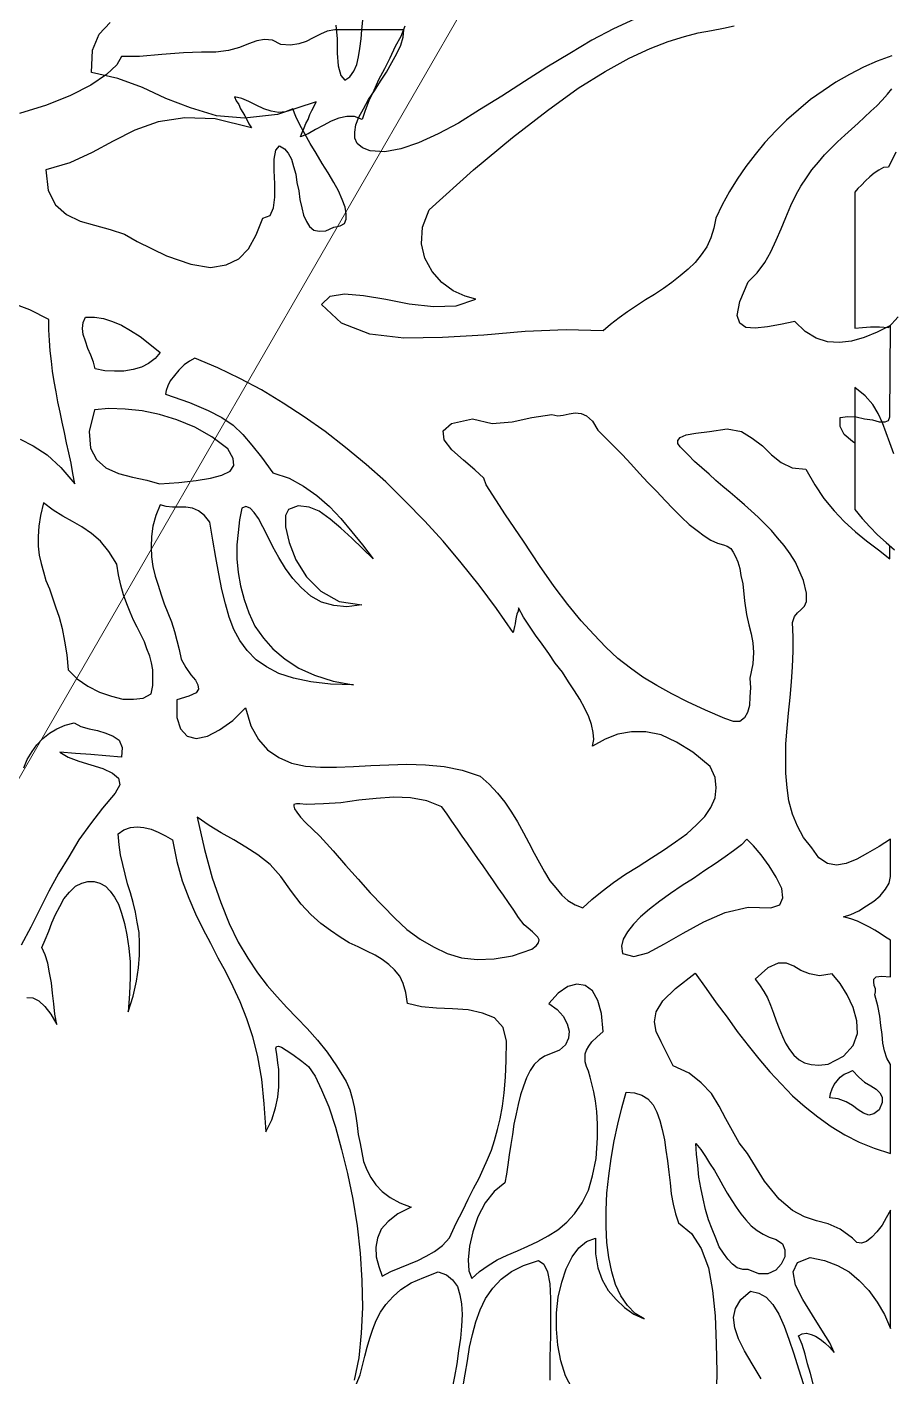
# Model space of a CAD drawing. Header units: metres. Extents: x 78 to 178, y -74 to 157.
# Drawn here: x 108.387 to 108.831, y 100.975 to 101.669 of the extents above; entities that cross this region are included whole.
import ezdxf

# ---------------------------------------------------------------- set-up
doc = ezdxf.new("R2010")
doc.units = ezdxf.units.M
doc.layers.add('ARBOLES', color=3, linetype='Continuous')
doc.layers.add('Detalles constructivos', color=7, linetype='Continuous', lineweight=9)

# ---------------------------------------------------------------- blocks, each defined once
blk = doc.blocks.new('ar-43')
at = {"layer": 'ARBOLES', "color": 35}
for points in [[(59.3194, 101.5399), (59.338, 101.531), (59.3387, 101.525), (59.3417, 101.5191), (59.3454, 101.5131), (59.3499, 101.5079), (59.3551, 101.5027), (59.3603, 101.4975), (59.3647, 101.4931), (59.3692, 101.4894), (59.5372, 101.4894), (59.5365, 101.499), (59.5357, 101.5087), (59.5357, 101.5198), (59.5365, 101.531), (59.5231, 101.5429)], [(59.6926, 101.5377), (59.6792, 101.5325), (59.6666, 101.528), (59.6546, 101.5236), (59.6428, 101.5183), (59.6316, 101.5116), (59.6212, 101.502), (59.6108, 101.4894), (59.7617, 101.4894), (59.7729, 101.4983), (59.7833, 101.5079), (59.7929, 101.5176), (59.8026, 101.528), (59.8115, 101.5384)], [(59.6797, 101.4894), (59.6776, 101.4866), (59.6687, 101.4762), (59.659, 101.471), (59.6479, 101.471), (59.6464, 101.4807), (59.6472, 101.4911), (59.6494, 101.5015), (59.6509, 101.5112), (59.6531, 101.5193), (59.6531, 101.5268), (59.6516, 101.5312), (59.6472, 101.5327), (59.5341, 101.5335), (59.5423, 101.5171), (59.549, 101.5008), (59.5535, 101.4852), (59.555, 101.4703), (59.5542, 101.4554), (59.5498, 101.4413), (59.5416, 101.4279), (59.5289, 101.4153), (59.5326, 101.3974), (59.5356, 101.3811), (59.5371, 101.3662), (59.5364, 101.3543), (59.5312, 101.3469), (59.5215, 101.3439), (59.5044, 101.3469), (59.4799, 101.3573), (59.4687, 101.3684), (59.4561, 101.3781), (59.4427, 101.3856), (59.4286, 101.3922), (59.4145, 101.3982), (59.4003, 101.4041), (59.3855, 101.4101), (59.3721, 101.4168), (59.3617, 101.4227), (59.3513, 101.4294), (59.3416, 101.4361), (59.332, 101.4443), (59.323, 101.4517), (59.3148, 101.4599), (59.3067, 101.4681), (59.2985, 101.477), (59.2911, 101.4852), (59.2836, 101.4933), (59.2762, 101.5015), (59.2688, 101.509), (59.2621, 101.5164), (59.2554, 101.5231), (59.2479, 101.5298), (59.2413, 101.535)], [(59.2004, 101.535), (59.2071, 101.5171), (59.2145, 101.5), (59.2234, 101.4829), (59.2331, 101.4658), (59.2435, 101.4502), (59.2546, 101.4346), (59.2673, 101.4197), (59.2799, 101.4049), (59.2933, 101.3915), (59.3074, 101.3781), (59.3223, 101.3662), (59.3372, 101.3543), (59.3528, 101.3439), (59.3684, 101.3342), (59.3847, 101.3253), (59.4011, 101.3172), (59.4137, 101.3149), (59.4256, 101.3112), (59.4368, 101.306), (59.4464, 101.2993), (59.4561, 101.2919), (59.4643, 101.283), (59.4724, 101.2733), (59.4806, 101.2629), (59.4881, 101.2525), (59.4955, 101.2413), (59.5022, 101.2302), (59.5096, 101.219), (59.5171, 101.2079), (59.5245, 101.1975), (59.5326, 101.1871), (59.5408, 101.1781), (59.5393, 101.1321), (59.5416, 101.0815), (59.546, 101.0302), (59.549, 100.9789), (59.5498, 100.9313), (59.5446, 100.889), (59.5312, 100.854), (59.5081, 100.8295), (59.4977, 100.8399), (59.4948, 100.8577), (59.497, 100.8815), (59.5014, 100.909), (59.5074, 100.938), (59.5104, 100.9678), (59.5096, 100.996), (59.5014, 101.0205), (59.4977, 101.0072), (59.491, 100.9923), (59.4806, 100.9782), (59.4672, 100.9663), (59.4509, 100.9573), (59.4331, 100.9529), (59.4122, 100.9544), (59.3907, 100.9626), (59.3416, 101.0176), (59.3015, 101.0659), (59.268, 101.109), (59.2405, 101.1469), (59.2197, 101.1804), (59.2034, 101.2101), (59.1914, 101.2361), (59.1825, 101.2584), (59.1766, 101.2785), (59.1721, 101.2956), (59.1692, 101.3119), (59.1662, 101.3268), (59.1632, 101.3402)], [(59.155, 101.2168), (59.1669, 101.1908), (59.1811, 101.164), (59.1974, 101.1365), (59.2145, 101.1083), (59.2323, 101.0807), (59.2502, 101.0525), (59.2673, 101.025), (59.2836, 100.999), (59.297, 100.9737), (59.3082, 100.9492), (59.3156, 100.9276), (59.3193, 100.9076), (59.3178, 100.8897), (59.3141, 100.8801), (59.3089, 100.8734), (59.3022, 100.8704), (59.2948, 100.8704), (59.2859, 100.8719), (59.2762, 100.8756), (59.2658, 100.8815), (59.2546, 100.8875), (59.2435, 100.8949), (59.2316, 100.9023), (59.2204, 100.9098), (59.2086, 100.9165), (59.1974, 100.9224), (59.187, 100.9276), (59.1773, 100.9306), (59.1684, 100.9313), (59.1684, 100.8555), (59.1684, 100.8459), (59.1699, 100.8362), (59.1736, 100.828), (59.1781, 100.8191), (59.1825, 100.8102), (59.1855, 100.8012), (59.187, 100.7909), (59.1862, 100.7789), (59.1811, 100.7685), (59.1803, 100.7589), (59.1818, 100.7492), (59.1855, 100.7388), (59.19, 100.7277), (59.1937, 100.7143), (59.1959, 100.6987), (59.1959, 100.6808), (59.1967, 100.6585), (59.1989, 100.6318), (59.2011, 100.6043), (59.2011, 100.5819), (59.2115, 100.576), (59.2234, 100.5634), (59.2368, 100.544), (59.2494, 100.5188), (59.2613, 100.489), (59.2717, 100.4556)], [(60.0813, 100.4608), (60.0709, 100.4652), (60.0612, 100.4712), (60.053, 100.4771), (60.0449, 100.4846), (60.0382, 100.4927), (60.0329, 100.5017), (60.0285, 100.5121), (60.0255, 100.5232), (60.03, 100.5314), (60.0329, 100.5418), (60.0352, 100.5522), (60.0382, 100.5626), (60.0419, 100.5716), (60.0471, 100.579), (60.056, 100.5827), (60.0679, 100.5819), (60.0664, 100.5626), (60.0649, 100.544), (60.0634, 100.5247), (60.0619, 100.5054), (60.0679, 100.5158), (60.0731, 100.5292), (60.0776, 100.544), (60.082, 100.5589), (60.088, 100.5708), (60.0939, 100.5782), (60.1021, 100.5797), (60.1125, 100.5738), (60.1311, 100.5582), (60.1504, 100.5433), (60.1705, 100.5292), (60.1913, 100.5165), (60.2121, 100.5039), (60.2337, 100.492), (60.256, 100.4809), (60.2783, 100.4697), (60.3006, 100.4578)], [(60.3653, 100.4645), (60.366, 100.4719), (60.3697, 100.4794), (60.3764, 100.4868), (60.3861, 100.4942), (60.3987, 100.5017), (60.3861, 100.4994), (60.3734, 100.4979), (60.36, 100.4965), (60.3474, 100.495), (60.3348, 100.4927), (60.3229, 100.4905), (60.3125, 100.4875), (60.3036, 100.4831), (60.2939, 100.4875), (60.2835, 100.492), (60.2731, 100.4957), (60.2627, 100.5002), (60.253, 100.5054), (60.2433, 100.5106), (60.2352, 100.5173), (60.2277, 100.5247), (60.224, 100.5329), (60.2218, 100.5403), (60.2218, 100.5478), (60.224, 100.5552), (60.2277, 100.5619), (60.2337, 100.5678), (60.2411, 100.573), (60.25, 100.5782), (60.2612, 100.5819), (60.2738, 100.5857), (60.2879, 100.5886), (60.3043, 100.5909), (60.3214, 100.5924), (60.3407, 100.5924), (60.3608, 100.5916), (60.3831, 100.5901), (60.3638, 100.5961), (60.3452, 100.6005), (60.3288, 100.6028), (60.3132, 100.6043), (60.2983, 100.6043), (60.2849, 100.6035), (60.2723, 100.6013), (60.2597, 100.5991), (60.2478, 100.5961), (60.2359, 100.5931), (60.2247, 100.5894), (60.2129, 100.5864), (60.201, 100.5834), (60.189, 100.5805), (60.1764, 100.579), (60.163, 100.5775), (60.1578, 100.5849), (60.1549, 100.5931), (60.1541, 100.6013), (60.1549, 100.6095), (60.1571, 100.6184), (60.1608, 100.6273), (60.1653, 100.6362), (60.1705, 100.6451), (60.1972, 100.6503), (60.221, 100.657), (60.2426, 100.6652), (60.2619, 100.6734), (60.2805, 100.6823), (60.2983, 100.692), (60.3162, 100.7009), (60.3333, 100.7105), (60.3519, 100.7195), (60.3705, 100.7284), (60.3913, 100.7366), (60.4136, 100.744), (60.4388, 100.75), (60.4663, 100.7552), (60.4968, 100.7581), (60.5318, 100.7604), (60.5169, 100.7678), (60.502, 100.7722), (60.4887, 100.7752), (60.476, 100.7767), (60.4649, 100.7767), (60.4545, 100.7767), (60.4463, 100.7752), (60.4388, 100.7745), (60.4329, 100.7737), (60.4284, 100.773), (60.4262, 100.7737), (60.4255, 100.776), (60.427, 100.7797), (60.4307, 100.7856), (60.4359, 100.7938), (60.444, 100.805), (60.4507, 100.8131), (60.4626, 100.8213), (60.4797, 100.8295), (60.5005, 100.8384), (60.5258, 100.8466), (60.5533, 100.854), (60.5831, 100.8615), (60.615, 100.8681), (60.6477, 100.8734), (60.6819, 100.8771), (60.7154, 100.8793), (60.7488, 100.8801), (60.7808, 100.8786), (60.8113, 100.8756), (60.8388, 100.8696)], [(60.8432, 100.8726), (60.8321, 100.8771), (60.8209, 100.8801), (60.809, 100.883), (60.7979, 100.886), (60.7867, 100.889), (60.7756, 100.8927), (60.7652, 100.8971), (60.7548, 100.9023), (60.7451, 100.909), (60.7355, 100.918), (60.7265, 100.9276), (60.7183, 100.9403), (60.7117, 100.9559), (60.705, 100.9737), (60.7087, 100.9841), (60.7146, 100.9915), (60.7228, 100.9975), (60.7332, 101.0005), (60.7444, 101.0027), (60.7577, 101.0034), (60.7719, 101.0027), (60.7867, 101.0012), (60.8024, 100.999), (60.8187, 100.9968), (60.8343, 100.9938), (60.8507, 100.9908)], [(60.8484, 101.0042), (60.8314, 101.0072), (60.815, 101.0101), (60.7979, 101.0124), (60.7823, 101.0161), (60.7667, 101.0205), (60.7518, 101.0257), (60.7377, 101.0324), (60.725, 101.0414), (60.7139, 101.0518), (60.7042, 101.0644), (60.6968, 101.0793), (60.6908, 101.0979), (60.6953, 101.1046), (60.705, 101.109), (60.7198, 101.112), (60.7377, 101.1127), (60.7592, 101.1127), (60.7838, 101.1127), (60.8105, 101.112), (60.8388, 101.112)], [(60.8492, 101.1395), (60.8336, 101.1313), (60.815, 101.1254), (60.7957, 101.1216), (60.7756, 101.1201), (60.7555, 101.1201), (60.7362, 101.1224), (60.7176, 101.1268), (60.7013, 101.1321), (60.6864, 101.1395), (60.6752, 101.1476), (60.6671, 101.1573), (60.6633, 101.1685), (60.6827, 101.1685), (60.6998, 101.1715), (60.7146, 101.1766), (60.728, 101.1841), (60.7392, 101.1938), (60.7488, 101.2042), (60.757, 101.216), (60.763, 101.2287), (60.7563, 101.2175), (60.7466, 101.2079), (60.7347, 101.1997), (60.7206, 101.193), (60.705, 101.1885), (60.6871, 101.1848), (60.6685, 101.1826), (60.6492, 101.1818), (60.6284, 101.1818), (60.6076, 101.1826), (60.586, 101.1848), (60.5645, 101.1878), (60.5429, 101.1915), (60.5221, 101.196), (60.502, 101.2012), (60.4827, 101.2064), (60.4834, 101.2168), (60.4864, 101.2257), (60.4909, 101.2332), (60.4983, 101.2398), (60.5072, 101.2443), (60.5176, 101.248), (60.5288, 101.251), (60.5414, 101.254), (60.5541, 101.2555), (60.5674, 101.2577), (60.5816, 101.2592), (60.5949, 101.2607), (60.6083, 101.2622), (60.621, 101.2644), (60.6329, 101.2673), (60.644, 101.271), (60.6574, 101.2874), (60.676, 101.2993), (60.6998, 101.3082), (60.728, 101.3134), (60.7592, 101.3164), (60.7934, 101.3179), (60.8291, 101.3186), (60.8663, 101.3179)], [(60.8373, 101.3736), (60.8187, 101.3625), (60.8024, 101.3528), (60.7875, 101.3454), (60.7741, 101.3409), (60.7615, 101.3394), (60.7503, 101.3417), (60.7392, 101.3484), (60.7288, 101.3603), (60.731, 101.3707), (60.7362, 101.3796), (60.7451, 101.3878), (60.757, 101.3952), (60.7719, 101.4019), (60.7882, 101.4078), (60.8061, 101.4138), (60.8247, 101.4197), (60.844, 101.4257)], [(60.8432, 101.4376), (60.8306, 101.4346), (60.8187, 101.4309), (60.8068, 101.4279), (60.7949, 101.4242), (60.7838, 101.4197), (60.7815, 101.4242), (60.7808, 101.4294), (60.7823, 101.4353), (60.7845, 101.4406), (60.7882, 101.4465), (60.7927, 101.4524), (60.7986, 101.4584), (60.8046, 101.4636), (60.7927, 101.4584), (60.7771, 101.4487), (60.7585, 101.4368), (60.7392, 101.4249), (60.7213, 101.416), (60.705, 101.4131), (60.6931, 101.4183), (60.6871, 101.4339), (60.6908, 101.4517), (60.6968, 101.4681), (60.705, 101.4822), (60.7154, 101.4948), (60.728, 101.5067), (60.7422, 101.5171), (60.7577, 101.526), (60.7749, 101.5335), (60.6284, 101.5335), (60.6381, 101.5283), (60.647, 101.5231), (60.6552, 101.5164), (60.6618, 101.5104), (60.6671, 101.5037), (60.6693, 101.4978), (60.6685, 101.4918), (60.6633, 101.4866), (60.6522, 101.471), (60.6455, 101.4562), (60.6418, 101.442), (60.6366, 101.4272), (60.6291, 101.4123), (60.615, 101.3959), (60.5927, 101.3774), (60.5585, 101.3566), (60.5451, 101.3461), (60.5303, 101.338), (60.5154, 101.3298), (60.4998, 101.3216), (60.4842, 101.3119), (60.4708, 101.2993), (60.4589, 101.2844), (60.45, 101.2644), (60.4344, 101.2569), (60.4203, 101.2495), (60.4076, 101.2435), (60.3957, 101.2413), (60.3831, 101.2435), (60.3697, 101.2517), (60.3541, 101.2673), (60.3355, 101.2919), (60.3541, 101.3052), (60.3719, 101.3179), (60.3898, 101.3313), (60.4076, 101.3439), (60.4247, 101.3573), (60.4411, 101.3707), (60.4574, 101.3841), (60.4723, 101.3982), (60.4872, 101.4123), (60.5005, 101.4279), (60.5132, 101.4435), (60.5251, 101.4599), (60.5355, 101.477), (60.5444, 101.4948), (60.5518, 101.5134), (60.5585, 101.5335), (60.4485, 101.5335), (60.4403, 101.529), (60.4314, 101.526), (60.4217, 101.5238), (60.4113, 101.5231), (60.4002, 101.5216), (60.3883, 101.5201), (60.3756, 101.5179), (60.3623, 101.5142), (60.3586, 101.5149), (60.3548, 101.5149), (60.3504, 101.5134), (60.3459, 101.5127), (60.3429, 101.5127), (60.34, 101.5156), (60.3392, 101.5223), (60.34, 101.5335), (60.2946, 101.5335), (60.2909, 101.5275), (60.2864, 101.5208), (60.282, 101.5142), (60.2783, 101.5075), (60.2746, 101.5), (60.2708, 101.4926), (60.2679, 101.4844), (60.2656, 101.4755), (60.2627, 101.4844), (60.2582, 101.4941), (60.2522, 101.5037), (60.2463, 101.5127), (60.2396, 101.5208), (60.2314, 101.5275), (60.224, 101.532), (60.2158, 101.5335), (60.1697, 101.5335), (60.1787, 101.5193), (60.1868, 101.5052), (60.1943, 101.4918), (60.1995, 101.4785), (60.2017, 101.4666), (60.1995, 101.4554), (60.1928, 101.445), (60.1802, 101.4361), (60.1675, 101.4257), (60.1534, 101.4183), (60.1385, 101.4123), (60.1222, 101.4078), (60.1058, 101.4056), (60.088, 101.4041), (60.0701, 101.4041), (60.0515, 101.4041), (60.0322, 101.4056), (60.0136, 101.4071), (59.9943, 101.4093), (59.975, 101.4108), (59.9564, 101.4123), (59.9371, 101.4131), (59.9192, 101.4131), (59.9014, 101.4123), (59.894, 101.4145), (59.8895, 101.4183), (59.8858, 101.4227), (59.8813, 101.4272), (59.8753, 101.4294), (59.865, 101.4294), (59.8493, 101.4257), (59.827, 101.416), (59.8166, 101.4093), (59.8062, 101.4019), (59.7966, 101.3937), (59.7876, 101.3863), (59.7795, 101.3781), (59.7713, 101.3699), (59.7631, 101.361), (59.7557, 101.3528), (59.7482, 101.3439), (59.7408, 101.335), (59.7334, 101.3261), (59.7259, 101.3172), (59.7178, 101.309), (59.7103, 101.3), (59.7022, 101.2911), (59.694, 101.283), (59.6888, 101.2777), (59.6843, 101.2733), (59.6799, 101.2703), (59.6761, 101.2703), (59.6724, 101.2733), (59.6694, 101.2807), (59.6672, 101.2926), (59.665, 101.3097), (59.662, 101.3313), (59.665, 101.3491), (59.6732, 101.3625), (59.6828, 101.3751), (59.694, 101.3863), (59.7036, 101.3982), (59.7103, 101.4116), (59.7118, 101.4286), (59.7311, 101.4398), (59.7482, 101.451), (59.7631, 101.4636), (59.7765, 101.4762), (59.7891, 101.4903), (59.8003, 101.5037), (59.8114, 101.5186), (59.8226, 101.5327), (59.8066, 101.5327)], [(59.9705, 101.3595), (59.9824, 101.3603), (59.9936, 101.3595), (60.004, 101.3588), (60.0129, 101.3566), (60.0196, 101.3528), (60.024, 101.3469), (60.024, 101.3394), (60.0203, 101.3283), (60.0099, 101.3045), (59.9995, 101.2822), (59.9899, 101.2629), (59.9794, 101.2443), (59.969, 101.2272), (59.9579, 101.2116), (59.946, 101.196), (59.9319, 101.1811), (59.9162, 101.1663), (59.8992, 101.1506), (59.8791, 101.1343), (59.8568, 101.1172), (59.8308, 101.0993), (59.801, 101.0793), (59.7683, 101.057), (59.7311, 101.0332), (59.723, 101.0302), (59.7126, 101.019), (59.7007, 101.0049), (59.688, 100.9908), (59.6754, 100.9812), (59.6642, 100.9797), (59.6553, 100.9901), (59.6494, 101.0161), (59.6553, 101.0406), (59.6531, 101.0651), (59.6479, 101.0897), (59.6442, 101.1142), (59.6457, 101.1216), (59.6449, 101.1283), (59.6434, 101.1358), (59.6419, 101.1432), (59.6427, 101.1506), (59.6457, 101.1573), (59.6523, 101.1648), (59.6635, 101.1715), (59.6732, 101.1811), (59.6836, 101.1915), (59.694, 101.2019), (59.7051, 101.2123), (59.717, 101.2227), (59.7282, 101.2332), (59.7393, 101.2443), (59.7505, 101.2547), (59.7609, 101.2644), (59.7713, 101.2748), (59.7802, 101.2844), (59.7876, 101.2941), (59.7943, 101.303), (59.7995, 101.3112), (59.8033, 101.3194), (59.8055, 101.3268), (59.807, 101.3313), (59.8099, 101.3357), (59.8144, 101.3387), (59.8196, 101.3417), (59.8263, 101.3447), (59.8345, 101.3469), (59.8434, 101.3484), (59.8538, 101.3506), (59.8746, 101.3528), (59.8917, 101.3551), (59.9043, 101.358), (59.9155, 101.361), (59.9267, 101.3632), (59.9385, 101.364), (59.9527, 101.3632), (59.9705, 101.3595)], [(59.9973, 100.6503), (60.0188, 100.6503), (60.0329, 100.6548), (60.0419, 100.663), (60.0449, 100.6741), (60.0419, 100.6883), (60.0344, 100.7031), (60.0226, 100.7195), (60.0069, 100.7351), (60.0292, 100.7418), (60.0463, 100.7514), (60.059, 100.7626), (60.0686, 100.7767), (60.0753, 100.7923), (60.079, 100.8094), (60.0805, 100.828), (60.0805, 100.8481), (60.0798, 100.8689), (60.0783, 100.8905), (60.0776, 100.9128), (60.0768, 100.9351), (60.0776, 100.9581), (60.0798, 100.9812), (60.0843, 101.0034), (60.0917, 101.0257), (60.1013, 101.0369), (60.1125, 101.0473), (60.1236, 101.0562), (60.1363, 101.0644), (60.1482, 101.0718), (60.1615, 101.0793), (60.1742, 101.0859), (60.1868, 101.0926), (60.1987, 101.0993), (60.2099, 101.1053), (60.221, 101.112), (60.2299, 101.1194), (60.2389, 101.1268), (60.2456, 101.1343), (60.2508, 101.1432), (60.2545, 101.1529), (60.2441, 101.164), (60.2337, 101.1766), (60.2232, 101.1908), (60.2129, 101.2056), (60.2032, 101.2213), (60.1928, 101.2376), (60.1831, 101.2525), (60.1727, 101.2673), (60.163, 101.2815), (60.1519, 101.2934), (60.1415, 101.3038), (60.1303, 101.3112), (60.1185, 101.3164), (60.1058, 101.3179), (60.0932, 101.3164), (60.0798, 101.3105), (60.0619, 101.2889), (60.0493, 101.2688), (60.0404, 101.2495), (60.0367, 101.2309), (60.0367, 101.2131), (60.0396, 101.196), (60.0456, 101.1804), (60.0545, 101.1648), (60.0463, 101.1663), (60.0374, 101.1655), (60.0278, 101.1633), (60.0181, 101.1603), (60.0077, 101.1551), (59.9965, 101.1491), (59.9861, 101.1425), (59.975, 101.135), (59.9631, 101.1276), (59.9519, 101.1187), (59.94, 101.1105), (59.9282, 101.1023), (59.917, 101.0941), (59.9058, 101.0867), (59.8947, 101.0793), (59.8835, 101.0733), (59.8873, 101.0726), (59.891, 101.0711), (59.8947, 101.0704), (59.8992, 101.0696), (59.9029, 101.0689), (59.9066, 101.0681), (59.9103, 101.0674), (59.914, 101.0666), (59.8843, 101.0458), (59.8553, 101.0243), (59.8278, 101.002), (59.801, 100.9797), (59.7758, 100.9566), (59.7512, 100.9328), (59.7274, 100.909), (59.7059, 100.8845), (59.6851, 100.8592), (59.665, 100.8339), (59.6472, 100.8079), (59.63, 100.7819), (59.6137, 100.7552), (59.5996, 100.7284), (59.5862, 100.7009), (59.5743, 100.6726), (59.578, 100.666), (59.5825, 100.6593), (59.5892, 100.6526), (59.5958, 100.6474), (59.6025, 100.6422), (59.6085, 100.6392), (59.6144, 100.637), (59.6189, 100.6362), (59.6293, 100.666), (59.639, 100.689), (59.6479, 100.7061), (59.6575, 100.7202), (59.6687, 100.7321), (59.6821, 100.7433), (59.6969, 100.7552), (59.7163, 100.7693), (59.723, 100.7894), (59.7326, 100.8072), (59.7445, 100.8236), (59.7579, 100.8392), (59.7728, 100.8533), (59.7891, 100.8667), (59.8055, 100.8801), (59.8226, 100.8934), (59.8099, 100.8801), (59.7973, 100.8667), (59.7847, 100.8533), (59.7735, 100.8399), (59.7639, 100.8265), (59.7586, 100.8139), (59.7572, 100.8005), (59.7616, 100.7886), (59.7691, 100.7849), (59.7832, 100.7849), (59.8025, 100.7894), (59.8241, 100.7975), (59.8449, 100.8109), (59.8627, 100.8287), (59.8753, 100.8511), (59.8798, 100.8793), (59.882, 100.8607), (59.8806, 100.8444), (59.8761, 100.8295), (59.8687, 100.8161), (59.8583, 100.8042), (59.8471, 100.7938), (59.8345, 100.7849), (59.8211, 100.7767), (59.8077, 100.7693), (59.7943, 100.7626), (59.7832, 100.7567), (59.7728, 100.7514), (59.7653, 100.7462), (59.7601, 100.741), (59.7579, 100.7358), (59.7601, 100.7306), (59.7743, 100.7277), (59.7899, 100.7262), (59.8055, 100.7247), (59.8226, 100.7247), (59.8397, 100.7262), (59.856, 100.7292), (59.8731, 100.7336), (59.8895, 100.7395), (59.9058, 100.747), (59.9207, 100.7574), (59.9341, 100.7693), (59.9467, 100.7842), (59.9579, 100.8012), (59.9668, 100.8206), (59.9742, 100.8436), (59.9787, 100.8689), (59.9779, 100.8406), (59.975, 100.8161), (59.9705, 100.7946), (59.9646, 100.7767), (59.9564, 100.7611), (59.9475, 100.7485), (59.9363, 100.7373), (59.9237, 100.7284), (59.9103, 100.721), (59.8947, 100.715), (59.8783, 100.7105), (59.8605, 100.7061), (59.8412, 100.7024), (59.8211, 100.6987), (59.7995, 100.695), (59.7772, 100.6912), (59.7691, 100.6845), (59.7631, 100.6771), (59.7601, 100.6697), (59.7586, 100.6615), (59.7586, 100.6533), (59.7586, 100.6451), (59.7579, 100.637), (59.7557, 100.6295), (59.7691, 100.6243), (59.7824, 100.6206), (59.7951, 100.6191), (59.8077, 100.6184), (59.8203, 100.6191), (59.8323, 100.6206), (59.8441, 100.6236), (59.8553, 100.6273), (59.8672, 100.631), (59.8783, 100.6347), (59.8895, 100.6392), (59.9006, 100.6436), (59.9125, 100.6474), (59.9237, 100.6503), (59.9348, 100.6533), (59.9467, 100.6555), (59.9571, 100.6615), (59.966, 100.6675), (59.9727, 100.6734), (59.9787, 100.6763), (59.9839, 100.6771), (59.9884, 100.6741), (59.9928, 100.6652), (59.9973, 100.6503)], [(59.3416, 100.4883), (59.3669, 100.4912), (59.3847, 100.5002), (59.3966, 100.5136), (59.4048, 100.5307), (59.41, 100.5485), (59.4152, 100.5678), (59.4212, 100.5857), (59.4301, 100.6013), (59.4479, 100.6377), (59.4583, 100.6675), (59.4621, 100.692), (59.4591, 100.7113), (59.4516, 100.7269), (59.439, 100.7388), (59.4219, 100.7485), (59.4011, 100.7567), (59.3981, 100.7656), (59.3884, 100.77), (59.3751, 100.7715), (59.3587, 100.7715), (59.3424, 100.7708), (59.3282, 100.7708), (59.3171, 100.773), (59.3119, 100.7775), (59.3156, 100.7834), (59.3208, 100.7879), (59.3282, 100.7923), (59.3372, 100.7946), (59.3468, 100.7975), (59.3572, 100.799), (59.3676, 100.8012), (59.378, 100.8027), (59.3884, 100.805), (59.3974, 100.8072), (59.4055, 100.8109), (59.4115, 100.8146), (59.4159, 100.8198), (59.4174, 100.8265), (59.4167, 100.8347), (59.4122, 100.8444), (59.4107, 100.8526), (59.4078, 100.8577), (59.4026, 100.86), (59.3959, 100.86), (59.3877, 100.8585), (59.378, 100.8548), (59.3676, 100.8503), (59.3572, 100.8444), (59.3453, 100.8377), (59.3334, 100.8302), (59.3208, 100.8228), (59.3089, 100.8154), (59.297, 100.8087), (59.2859, 100.8027), (59.2755, 100.7975), (59.2658, 100.7938), (59.2695, 100.7849), (59.2703, 100.776), (59.2688, 100.767), (59.2658, 100.7581), (59.2613, 100.7485), (59.2569, 100.7395), (59.2531, 100.7306), (59.2509, 100.7217), (59.2561, 100.7239), (59.2606, 100.7269), (59.2658, 100.7292), (59.2703, 100.7321), (59.2747, 100.7343), (59.2799, 100.7373), (59.2844, 100.7395), (59.2896, 100.7425), (59.2784, 100.6979), (59.2769, 100.66), (59.2821, 100.6273), (59.2925, 100.5983), (59.3059, 100.5716), (59.32, 100.5455), (59.3327, 100.518), (59.3416, 100.4883)]]:
    blk.add_lwpolyline(points, dxfattribs=at)
at = {"layer": 'ARBOLES', "color": 139, "linetype": 'Continuous'}
for points in [[(60.5042, 101.5193), (60.5095, 101.5127), (60.5109, 101.5067), (60.5087, 101.5), (60.5042, 101.4933), (60.499, 101.4866), (60.4946, 101.4785), (60.4909, 101.4688), (60.4894, 101.4584), (60.4842, 101.4591), (60.4782, 101.4614), (60.473, 101.4636), (60.4686, 101.4673), (60.4641, 101.471), (60.4604, 101.4762), (60.4582, 101.4814), (60.4559, 101.4866), (60.4641, 101.4941), (60.47, 101.5015), (60.4745, 101.509), (60.479, 101.5156), (60.4834, 101.5201), (60.4887, 101.5231), (60.4953, 101.5231), (60.5042, 101.5193)], [(60.4478, 101.4562), (60.4381, 101.4755), (60.4247, 101.4874), (60.4098, 101.4926), (60.3942, 101.4918), (60.3779, 101.4874), (60.3623, 101.48), (60.3481, 101.471), (60.3363, 101.4614), (60.3385, 101.4458), (60.3363, 101.4331), (60.3318, 101.4227), (60.3266, 101.4138), (60.3229, 101.4049), (60.3229, 101.3945), (60.3288, 101.3818), (60.3429, 101.3662), (60.3496, 101.3714), (60.3578, 101.3766), (60.366, 101.3811), (60.3749, 101.3848), (60.3846, 101.3885), (60.3942, 101.3922), (60.4039, 101.3959), (60.4136, 101.3997), (60.4217, 101.4034), (60.4299, 101.4086), (60.4366, 101.4138), (60.4425, 101.4205), (60.4463, 101.4272), (60.4485, 101.4353), (60.4492, 101.445), (60.4478, 101.4562)], [(60.311, 101.2019), (60.3147, 101.216), (60.3102, 101.2332), (60.2991, 101.254), (60.2857, 101.277), (60.2716, 101.3023), (60.2604, 101.329), (60.2537, 101.3573), (60.2545, 101.3856), (60.2508, 101.3967), (60.2419, 101.4004), (60.2307, 101.3989), (60.2166, 101.3922), (60.2024, 101.3833), (60.189, 101.3736), (60.1779, 101.364), (60.1697, 101.3558), (60.1764, 101.3491), (60.1839, 101.3394), (60.1913, 101.329), (60.2002, 101.3164), (60.2084, 101.3038), (60.218, 101.2897), (60.227, 101.2755), (60.2366, 101.2614), (60.2463, 101.248), (60.256, 101.2354), (60.2656, 101.2242), (60.2746, 101.2153), (60.2842, 101.2079), (60.2931, 101.2027), (60.3021, 101.2004), (60.311, 101.2019)], [(60.5459, 101.2926), (60.5533, 101.2986), (60.5622, 101.3045), (60.5704, 101.3097), (60.5793, 101.3157), (60.589, 101.3209), (60.5979, 101.3261), (60.6076, 101.3313), (60.6165, 101.3372), (60.6247, 101.3424), (60.6329, 101.3484), (60.6403, 101.3543), (60.6477, 101.361), (60.6537, 101.3684), (60.6581, 101.3759), (60.6618, 101.3833), (60.6648, 101.3922), (60.67, 101.3997), (60.6775, 101.4026), (60.6864, 101.4026), (60.6953, 101.3982), (60.7027, 101.3915), (60.7072, 101.3818), (60.7072, 101.3707), (60.702, 101.3573), (60.702, 101.3506), (60.6998, 101.3439), (60.6953, 101.338), (60.6893, 101.332), (60.6819, 101.3268), (60.6738, 101.3216), (60.6633, 101.3172), (60.6522, 101.3127), (60.6403, 101.3082), (60.6276, 101.3045), (60.6143, 101.3015), (60.6009, 101.2986), (60.5875, 101.2963), (60.5734, 101.2949), (60.5593, 101.2934), (60.5459, 101.2926)], [(60.7132, 101.0153), (60.7042, 101.025), (60.6968, 101.0354), (60.6901, 101.0466), (60.6842, 101.0592), (60.679, 101.0718), (60.673, 101.0845), (60.6671, 101.0971), (60.6604, 101.1097), (60.6529, 101.1216), (60.6433, 101.1328), (60.6329, 101.1425), (60.6195, 101.1521), (60.6039, 101.1596), (60.586, 101.1648), (60.5645, 101.1692), (60.5392, 101.1707), (60.5221, 101.1707), (60.5065, 101.17), (60.4931, 101.1685), (60.482, 101.1663), (60.4723, 101.164), (60.4641, 101.1618), (60.4567, 101.1596), (60.4507, 101.1573), (60.4448, 101.1558), (60.4403, 101.1558), (60.4351, 101.1558), (60.4307, 101.1573), (60.4255, 101.1603), (60.4203, 101.164), (60.4143, 101.17), (60.4076, 101.1781), (60.3853, 101.1759), (60.369, 101.1715), (60.3571, 101.1648), (60.3504, 101.1558), (60.3489, 101.1454), (60.3519, 101.1343), (60.36, 101.1224), (60.3727, 101.1105), (60.3801, 101.1209), (60.3883, 101.1283), (60.398, 101.1335), (60.4069, 101.1358), (60.4158, 101.135), (60.424, 101.1313), (60.4307, 101.1239), (60.4351, 101.1127), (60.4381, 101.1053), (60.4425, 101.0986), (60.4485, 101.0926), (60.4559, 101.0874), (60.4649, 101.083), (60.4753, 101.0793), (60.4857, 101.0756), (60.4976, 101.0726), (60.5095, 101.0704), (60.5221, 101.0674), (60.5347, 101.0659), (60.5474, 101.0637), (60.56, 101.0614), (60.5726, 101.0599), (60.5838, 101.0584), (60.5949, 101.0562), (60.6054, 101.0429), (60.6195, 101.0317), (60.6366, 101.0228), (60.6552, 101.0168), (60.673, 101.0124), (60.6901, 101.0109), (60.7035, 101.0116), (60.7132, 101.0153)], [(60.1266, 100.8102), (60.1259, 100.8027), (60.1259, 100.7983), (60.1266, 100.7953), (60.1288, 100.7953), (60.1318, 100.796), (60.1363, 100.799), (60.1422, 100.8035), (60.1489, 100.8094), (60.166, 100.8273), (60.1839, 100.8436), (60.2017, 100.8592), (60.2188, 100.8748), (60.2359, 100.8897), (60.2522, 100.9053), (60.2671, 100.9202), (60.2812, 100.9351), (60.2931, 100.9514), (60.3028, 100.9678), (60.311, 100.9849), (60.3162, 101.0027), (60.3184, 101.022), (60.3177, 101.0429), (60.3139, 101.0659), (60.3058, 101.0897), (60.3013, 101.0949), (60.2976, 101.0979), (60.2939, 101.0986), (60.2909, 101.0971), (60.2879, 101.0941), (60.2842, 101.0904), (60.2798, 101.0852), (60.2753, 101.08), (60.2664, 101.0733), (60.2574, 101.0674), (60.2478, 101.0607), (60.2389, 101.0547), (60.2299, 101.048), (60.221, 101.0421), (60.2114, 101.0354), (60.2024, 101.0295), (60.1935, 101.0228), (60.1839, 101.0161), (60.1749, 101.0101), (60.166, 101.0034), (60.1571, 100.9975), (60.1474, 100.9908), (60.1385, 100.9849), (60.1296, 100.9782), (60.1222, 100.9596), (60.1185, 100.9395), (60.1177, 100.9187), (60.1192, 100.8971), (60.1214, 100.8756), (60.1244, 100.8533), (60.1259, 100.8317), (60.1266, 100.8102)], [(60.1422, 100.6756), (60.1824, 100.6845), (60.2173, 100.6942), (60.2478, 100.7046), (60.2738, 100.715), (60.2969, 100.7262), (60.3169, 100.738), (60.3348, 100.75), (60.3504, 100.7619), (60.3645, 100.7745), (60.3779, 100.7864), (60.3905, 100.799), (60.4039, 100.8117), (60.418, 100.8243), (60.4329, 100.8362), (60.45, 100.8481), (60.4693, 100.86), (60.4797, 100.8644), (60.4901, 100.8674), (60.5005, 100.8696), (60.5124, 100.8719), (60.5236, 100.8734), (60.5347, 100.8748), (60.5459, 100.8771), (60.557, 100.8793), (60.5682, 100.8815), (60.5786, 100.8853), (60.5883, 100.8905), (60.5972, 100.8964), (60.6054, 100.9046), (60.6128, 100.9143), (60.6195, 100.9261), (60.6247, 100.9403), (60.6329, 100.9239), (60.6425, 100.912), (60.6522, 100.9031), (60.6633, 100.8986), (60.6745, 100.8964), (60.6864, 100.8971), (60.6983, 100.9001), (60.7102, 100.9046), (60.7042, 100.915), (60.6998, 100.9261), (60.6953, 100.9373), (60.6908, 100.9484), (60.6856, 100.9588), (60.6797, 100.9693), (60.6723, 100.9789), (60.6626, 100.9878), (60.6448, 100.996), (60.6291, 101.0042), (60.615, 101.0109), (60.6016, 101.0176), (60.589, 101.0243), (60.5779, 101.0295), (60.5659, 101.0347), (60.5541, 101.0399), (60.5422, 101.0436), (60.5288, 101.0473), (60.5154, 101.0503), (60.4998, 101.0532), (60.4834, 101.0555), (60.4641, 101.057), (60.4433, 101.0577), (60.4195, 101.0584), (60.4024, 101.054), (60.3905, 101.0436), (60.3846, 101.0287), (60.3808, 101.0109), (60.3794, 100.9915), (60.3786, 100.9715), (60.3771, 100.9529), (60.3727, 100.9358), (60.3593, 100.9336), (60.3481, 100.9306), (60.3392, 100.9261), (60.3311, 100.9195), (60.3244, 100.9128), (60.3184, 100.9046), (60.3132, 100.8956), (60.308, 100.8853), (60.3028, 100.8748), (60.2976, 100.8637), (60.2909, 100.8526), (60.2827, 100.8406), (60.2738, 100.8287), (60.2627, 100.8161), (60.25, 100.8042), (60.2344, 100.7923), (60.2158, 100.7789), (60.201, 100.7656), (60.189, 100.7507), (60.1794, 100.7358), (60.1705, 100.721), (60.1615, 100.7053), (60.1526, 100.6905), (60.1422, 100.6756)], [(59.221, 100.5446), (59.1935, 100.546), (59.1734, 100.5542), (59.1593, 100.5676)], [(59.1623, 100.8471), (59.1794, 100.8486), (59.1972, 100.8486), (59.2128, 100.8501), (59.2247, 100.8531), (59.2306, 100.8583), (59.2262, 100.8642), (59.2195, 100.8694), (59.2113, 100.8731), (59.2016, 100.8753), (59.1913, 100.8768), (59.1794, 100.8783), (59.1682, 100.8791), (59.1563, 100.8806)], [(59.1638, 100.9326), (59.1764, 100.9274), (59.189, 100.9207), (59.2031, 100.914), (59.2165, 100.9073), (59.2299, 100.8999), (59.2433, 100.894), (59.2559, 100.888), (59.2678, 100.8835), (59.279, 100.8798), (59.2753, 100.8701), (59.2753, 100.8605), (59.2775, 100.8508), (59.2812, 100.8411), (59.2864, 100.8315), (59.2916, 100.8218), (59.2968, 100.8129), (59.3005, 100.8033), (59.2953, 100.8055), (59.2894, 100.8077), (59.2842, 100.8099), (59.279, 100.8129), (59.273, 100.8151), (59.2678, 100.8174), (59.2626, 100.8203), (59.2574, 100.8226), (59.273, 100.775), (59.2775, 100.7341), (59.2745, 100.6992), (59.2648, 100.6672), (59.253, 100.6367), (59.2396, 100.6077), (59.2284, 100.5773), (59.221, 100.5446)], [(59.6382, 100.5485), (59.665, 100.5418), (59.6858, 100.5433), (59.6999, 100.5507), (59.7103, 100.5626), (59.717, 100.5782), (59.7215, 100.5953), (59.7252, 100.6132), (59.7297, 100.6288), (59.7282, 100.6526), (59.7259, 100.6741), (59.723, 100.692), (59.7192, 100.7061), (59.7141, 100.7165), (59.7074, 100.721), (59.6984, 100.7202), (59.6865, 100.7135), (59.6717, 100.6935), (59.6598, 100.6726), (59.6509, 100.6503), (59.6442, 100.6288), (59.6397, 100.6072), (59.6375, 100.5864), (59.6367, 100.5663), (59.6382, 100.5485)], [(59.5676, 100.6295), (59.575, 100.6236), (59.581, 100.6154), (59.5855, 100.6065), (59.5884, 100.5961), (59.5906, 100.5849), (59.5906, 100.573), (59.5899, 100.5611), (59.5877, 100.5492), (59.5795, 100.547), (59.5706, 100.544), (59.5624, 100.5403), (59.5535, 100.5374), (59.5453, 100.5344), (59.5379, 100.5336), (59.5304, 100.5344), (59.5238, 100.5374), (59.5238, 100.5485), (59.5252, 100.5596), (59.5289, 100.5708), (59.5334, 100.5819), (59.5401, 100.5931), (59.5475, 100.605), (59.5572, 100.6169), (59.5676, 100.6295)], [(59.9601, 100.5158), (59.9712, 100.5269), (59.9802, 100.5403), (59.9876, 100.5544), (59.9928, 100.5693), (59.9965, 100.5834), (59.9965, 100.5968), (59.995, 100.6087), (59.9899, 100.6184), (59.9794, 100.6206), (59.9698, 100.6206), (59.9601, 100.6206), (59.9512, 100.6191), (59.943, 100.6169), (59.9341, 100.6132), (59.9252, 100.6102), (59.9162, 100.6057), (59.9073, 100.6013), (59.8984, 100.5968), (59.8887, 100.5924), (59.8783, 100.5886), (59.8672, 100.5842), (59.8553, 100.5812), (59.8426, 100.5782), (59.8293, 100.576), (59.8136, 100.5663), (59.801, 100.5559), (59.7914, 100.5448), (59.7832, 100.5329), (59.7765, 100.521), (59.7698, 100.5091), (59.7624, 100.4972), (59.7534, 100.4853), (59.7691, 100.4816), (59.7824, 100.4794), (59.7951, 100.4786), (59.807, 100.4786), (59.8181, 100.4801), (59.8285, 100.4823), (59.8389, 100.4853), (59.8493, 100.4883), (59.8598, 100.4927), (59.8709, 100.4965), (59.882, 100.5002), (59.8947, 100.5046), (59.9088, 100.5084), (59.9244, 100.5113), (59.9415, 100.5143), (59.9601, 100.5158)], [(59.7297, 100.524), (59.717, 100.5217), (59.7044, 100.5195), (59.6917, 100.5165), (59.6791, 100.5136), (59.6665, 100.5113), (59.6538, 100.5084), (59.6412, 100.5061), (59.6285, 100.5032), (59.6159, 100.5009), (59.6033, 100.4987), (59.5906, 100.4965), (59.578, 100.495), (59.5654, 100.4935), (59.5527, 100.4927), (59.5393, 100.492), (59.5267, 100.492), (59.5148, 100.4682), (59.5059, 100.4452)], [(59.6747, 100.4563), (59.6828, 100.4727), (59.694, 100.4898), (59.7096, 100.5069), (59.7297, 100.524)]]:
    blk.add_lwpolyline(points, dxfattribs=at)

msp = doc.modelspace()

# ---------------------------------------------------------------- hatches: boundary and pattern name
at = {"layer": 'Detalles constructivos'}
h = msp.add_hatch(dxfattribs=at)
h.set_pattern_fill('GRAVEL', color=256, scale=0.091386, angle=374)
h.set_pattern_definition([(242.012788, (-331.55945, 1255.7137), (-12.964097105, -24.762714639), [0.312286, -30.916352]), (198.969741, (-331.706, 1255.43794), (26.4655286455, 8.990864449), [0.5358923, -53.053318]), (146.510447, (-332.21279, 1255.26373), (28.699623186, -19.159316282), [0.3778645, -37.4086374]), (281.273689, (-332.95078, 1254.48166), (-8.978756238, 45.606682862), [0.4880058, -48.3125633]), (306.833654, (-332.85538, 1254.00308), (-17.999890768, 24.219326117), [0.4785283, -47.3743667]), (11.273689, (-332.5685, 1253.62007), (-45.606682862, -8.978756238), [0.4880058, -48.3125633]), (51.6942405, (-332.08991, 1253.71547), (-23.663829513, -29.8227244654), [0.6453627, -63.8908535]), (86.255328, (-331.68988, 1254.2219), (3.411682142, 53.4804999384), [0.609289, -60.3196147]), (135.429566, (-331.65009, 1254.82989), (-25.318211244, 24.786930798), [0.4896585, -48.4762433]), (189.236358, (-331.99891, 1255.17352), (25.336373363, 3.924800455), [0.5590208, -27.392005]), (236.397438, (-332.550685, 1255.083795), (-20.85002226, -31.513430433), [0.722935, -71.570626]), (152.814075, (-330.71543, 1255.01508), (-19.13510013, 9.582685168), [0.2467466, -24.4280155]), (185.469234, (-330.93492, 1255.12781), (30.402437227, 2.795645138), [0.469434, -46.4740596]), (239, (-331.4022, 1255.083), (0.5615506, -2.2522566), [0.3282673, -2.954414]), (217.19859, (-331.62726, 1255.31403), (10.13818177, 7.312266435), [0.1767784, -17.5010025]), (305.80141, (-331.76807, 1255.20715), (-3.93690854, 6.19521919), [0.250001, -12.250078]), (44.963757, (-331.62183, 1255.0044), (5.63366855, 6.18916515), [0.4060463, -13.1287963]), (175.56505, (-331.3345, 1255.2913), (5.06606386, -1.12915533), [0.2936117, -7.0466873]), (30.38954, (-333.07438, 1254.88146), (20.837914181, 12.37227626), [0.4113178, -40.7205637]), (84.346176, (-332.71957, 1255.08953), (-2.831969375, -27.02102529), [0.345073, -34.1621405]), (307.19859, (-331.44684, 1255.74178), (-7.312266435, 10.13818177), [0.3535545, -17.3242264]), (357.61046, (-331.23308, 1255.46016), (-24.207218037, 1.141263404), [0.4113178, -40.7205637]), (353.443955, (-332.72622, 1253.48506), (-12.38438434, 1.69676001), [0.3966477, -19.435748]), (308.77514, (-332.33216, 1253.43977), (-17.438340136, 21.967069497), [0.3323457, -32.9022716]), (80.80141, (-330.86276, 1253.49514), (1.69676001, 12.38438434), [0.3535545, -17.3242264]), (31.354025, (-330.80625, 1253.84415), (-27.03313337, -16.3091848), [0.389106, -38.521403]), (83.443955, (-331.96637, 1253.21998), (-1.69676001, -12.38438434), [0.198324, -19.634072]), (115.309932, (-330.9979, 1253.46144), (-4.49845918, 8.4474758), [0.1183583, -11.717518]), (179.963757, (-331.0485, 1253.56844), (7.31832048, -0.56760468), [0.4785283, -9.0920507]), (200.009006, (-331.52703, 1253.56874), (21.961015466, 7.867763039), [0.4434665, -43.9031188]), (317.69007, (-331.5713, 1254.8017), (-3.3753579, 3.94296258), [0.334769, -8.0344595]), (7.157227, (-331.32372, 1254.57634), (39.4114636705, 5.041847706), [0.584466, -57.862017]), (74.945396, (-330.7438, 1254.64916), (-5.078171945, -18.011998847), [0.238982, -23.6593]), (104, (-330.6817, 1254.88), (-2.8138073, 1.690706), [0.1392724, -2.181934]), (134.256437, (-331.58892, 1253.62508), (12.939880941, -13.519593706), [0.3224713, -31.924758]), (62.012787, (-331.81396, 1253.85604), (12.964097105, 24.762714639), [0.6245716, -30.604066]), (14, (-331.5209, 1254.4076), (1.690706, 2.8138073), [0.6035137, -1.7176927]), (339.304847, (-330.93528, 1254.55358), (26.453420613, -10.150289835), [0.3670152, -36.33448]), (268.054604, (-330.59195, 1254.42388), (-0.00605404, -9.57057709), [0.3379723, -16.560665]), (221.645975, (-330.60342, 1254.0861), (-37.177369183, -33.1920283175), [0.5502768, -54.4774927]), (189.426079, (-331.014625, 1253.72042), (-29.8408865845, -5.047901744), [0.5821562, -57.633403])])
h.paths.add_polyline_path([(108.82924, 104.77686), (107.36881, 104.77686), (106.41666, 103.12769), (106.42834, 102.23092, -1.006534), (106.42861, 102.18951, -0.993508), (106.42834, 102.23092), (106.41666, 103.12769), (104.69207, 100.14061), (104.71261, 98.56358), (105.24201, 98.56358)])
h.paths.add_polyline_path([(104.71261, 98.56358), (104.69207, 100.14061), (103.78157, 98.56358)])
h.paths.add_polyline_path([(103.78157, 98.56358), (104.56692, 97.20333), (105.18993, 97.20333), (105.14967, 97.45049), (104.66885, 97.45049), (104.1689, 98.31642), (104.71583, 98.31642), (104.71261, 98.56358)])
h.paths.add_polyline_path([(104.71261, 98.56358), (104.71583, 98.31642), (105.38471, 98.31642), (105.24201, 98.56358)])
h.paths.add_polyline_path([(105.14967, 97.45049), (105.18993, 97.20333), (106.02735, 97.20333), (105.88465, 97.45049)])

# ---------------------------------------------------------------- linework, layer by layer
msp.add_line((109.61459, 103.4166), (106.02735, 97.20333), dxfattribs=at)

# ---------------------------------------------------------------- block references
at = {"layer": 'ARBOLES', "xscale": 0.4154902514752711, "yscale": 0.4154902514752711, "zscale": 0.4154902514752711, "rotation": 270}
msp.add_blockref('ar-43', (66.64478, 126.25154), dxfattribs=at)

doc.saveas('drawing.dxf')
